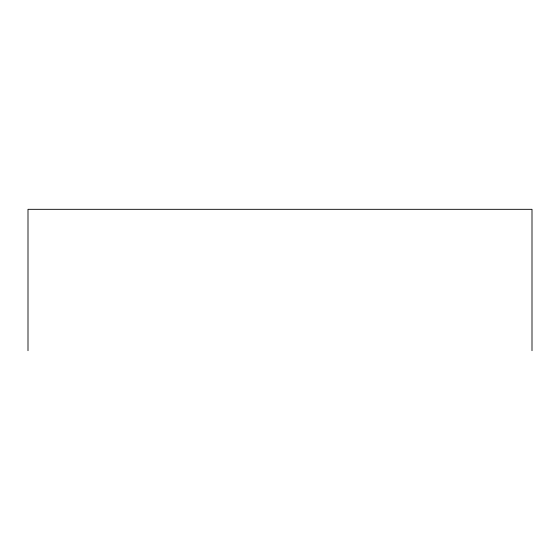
<?xml version="1.0" encoding="UTF-8"?>
<svg xmlns="http://www.w3.org/2000/svg" width="560" height="560" viewBox="0 0 560 560"><rect width="100%" height="100%" fill="white"/><g stroke="black" fill="none" stroke-linecap="round" stroke-linejoin="round"><path stroke-width="0.84" d="M532 350.679L532 209.321L28 209.321L28 350.679"/></g></svg>
